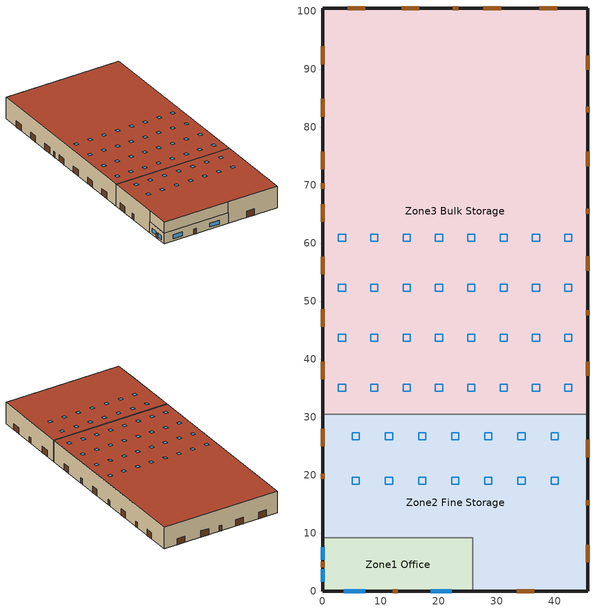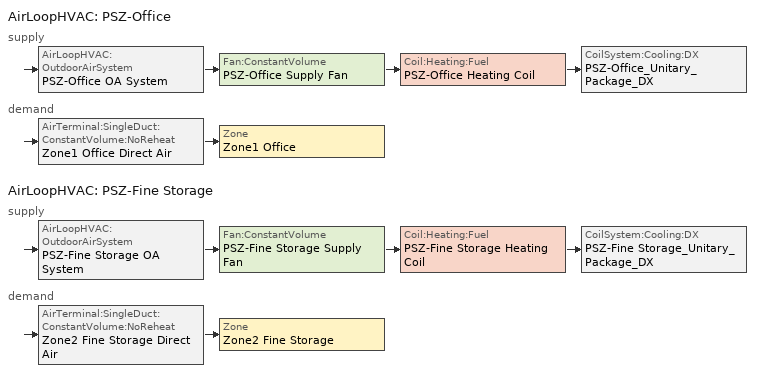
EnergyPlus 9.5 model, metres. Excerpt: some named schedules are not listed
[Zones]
Zone1 Office
 floor ground (ext_slab_6in): 25.91,9.14 25.91,0 0,0 0,9.14 z0
 wall outside (nonres_ext_wall): 0,9.14 0,0 25.91,0 z0:4.27
 wall to Zone2 Fine Storage (Interior Wall): 25.91,0 25.91,9.14 0,9.14 z0:4.27
 window (Window_U_0.45_SHGC_0.38): 3.66,0 7.31,0 / 18.59,0 22.25,0 / 0,7.52 0,5.39 / 0,3.76 0,1.62 z0.91:2.44
 door (Swinging Door_con): 12.04,0 12.95,0 / 0,5.03 0,4.11 z0:2.13
 ceiling to Zone2 Fine Storage (InsulatedCeiling): 25.91,0 25.91,9.14 0,9.14 0,0 z4.27
Zone2 Fine Storage
 floor ground (ext_slab_6in): 45.72,30.48 45.72,0 25.91,0 25.91,9.14 0,9.14 0,30.48 z0
 wall outside (nonres_ext_wall): 25.91,0 45.72,0 45.72,30.48 / 0,30.48 0,9.14 z0:8.53; 0,9.14 0,0 25.91,0 z4.27:8.53
 door (Overhead Door_con): 33.48,0 36.53,0 / 45.72,4.94 45.72,7.99 / 45.72,23.09 45.72,26.14 / 0,28.02 0,24.97 z0:2.44
 door (Swinging Door_con): 0,20.27 0,19.35 / 45.72,14.78 45.72,15.7 z0:2.13
 roof outside (nonres_roof): 45.72,0 45.72,30.48 0,30.48 0,0 z8.53
 skylight (Window_U_0.50_SHGC_0.40): 10.82,18.44 12.04,18.44 12.04,19.66 10.82,19.66 z8.53; 16.54,18.44 17.75,18.44 17.75,19.66 16.54,19.66 z8.53; 22.25,18.44 23.47,18.44 23.47,19.66 22.25,19.66 z8.53; 27.97,18.44 29.18,18.44 29.18,19.66 27.97,19.66 z8.53; 33.68,18.44 34.9,18.44 34.9,19.66 33.68,19.66 z8.53; 39.4,18.44 40.61,18.44 40.61,19.66 39.4,19.66 z8.53; 39.4,26.06 40.61,26.06 40.61,27.28 39.4,27.28 z8.53; 33.68,26.06 34.9,26.06 34.9,27.28 33.68,27.28 z8.53; 27.97,26.06 29.18,26.06 29.18,27.28 27.97,27.28 z8.53; 22.25,26.06 23.47,26.06 23.47,27.28 22.25,27.28 z8.53; 16.54,26.06 17.75,26.06 17.75,27.28 16.54,27.28 z8.53; 10.82,26.06 12.04,26.06 12.04,27.28 10.82,27.28 z8.53; 5.11,26.06 6.32,26.06 6.32,27.28 5.11,27.28 z8.53; 5.11,18.44 6.32,18.44 6.32,19.66 5.11,19.66 z8.53
Zone3 Bulk Storage
 floor ground (ext_slab_6in): 45.72,100.58 45.72,30.48 0,30.48 0,100.58 z0
 wall outside (semiheated_ext_wall): 45.72,30.48 45.72,100.58 0,100.58 0,30.48 z0:8.53
 wall to Zone2 Fine Storage (semiheated_ext_wall): 45.72,30.48 0,30.48 z0:8.53
 door (Overhead Door_semi): 0,93.95 0,90.9 / 0,84.88 0,81.83 / 0,75.82 0,72.77 / 0,66.75 0,63.7 / 0,57.68 0,54.63 / 0,48.61 0,45.57 / 0,39.55 0,36.5 / 45.72,37.09 45.72,39.53 / 45.72,55.27 45.72,57.71 / 45.72,73.32 45.72,75.75 / 45.72,89.89 45.72,92.33 / 40.44,100.58 37.39,100.58 / 30.77,100.58 27.72,100.58 / 16.69,100.58 13.64,100.58 / 7.32,100.58 4.27,100.58 z0:2.44
 door (Swinging Door_semi): 45.72,47.55 45.72,48.46 / 45.72,65.07 45.72,65.99 / 45.72,82.6 45.72,83.51 / 23.35,100.58 22.44,100.58 / 0,70.35 0,69.43 z0:2.13
 roof outside (semiheated_roof): 0,100.58 0,30.48 45.72,30.48 45.72,100.58 z8.53
 skylight (Window_U_0.98_SHGC_0.68): 2.71,34.44 3.93,34.44 3.93,35.66 2.71,35.66 z8.53; 2.71,43.08 3.93,43.08 3.93,44.3 2.71,44.3 z8.53; 2.71,60.35 3.93,60.35 3.93,61.57 2.71,61.57 z8.53; 41.76,43.08 42.97,43.08 42.97,44.3 41.76,44.3 z8.53; 41.76,34.44 42.97,34.44 42.97,35.66 41.76,35.66 z8.53; 41.76,60.35 42.97,60.35 42.97,61.57 41.76,61.57 z8.53; 41.76,51.71 42.97,51.71 42.97,52.93 41.76,52.93 z8.53; 36.18,34.44 37.4,34.44 37.4,35.66 36.18,35.66 z8.53; 36.18,43.08 37.4,43.08 37.4,44.3 36.18,44.3 z8.53; 36.18,51.71 37.4,51.71 37.4,52.93 36.18,52.93 z8.53; 36.18,60.35 37.4,60.35 37.4,61.57 36.18,61.57 z8.53; 30.6,51.71 31.82,51.71 31.82,52.93 30.6,52.93 z8.53; 30.6,43.08 31.82,43.08 31.82,44.3 30.6,44.3 z8.53; 30.6,60.35 31.82,60.35 31.82,61.57 30.6,61.57 z8.53; 30.6,34.44 31.82,34.44 31.82,35.66 30.6,35.66 z8.53; 25.02,60.35 26.24,60.35 26.24,61.57 25.02,61.57 z8.53; 25.02,51.71 26.24,51.71 26.24,52.93 25.02,52.93 z8.53; 25.02,43.08 26.24,43.08 26.24,44.3 25.02,44.3 z8.53; 25.02,34.44 26.24,34.44 26.24,35.66 25.02,35.66 z8.53; 19.44,60.35 20.66,60.35 20.66,61.57 19.44,61.57 z8.53; 19.44,34.44 20.66,34.44 20.66,35.66 19.44,35.66 z8.53; 19.44,51.71 20.66,51.71 20.66,52.93 19.44,52.93 z8.53; 19.44,43.08 20.66,43.08 20.66,44.3 19.44,44.3 z8.53; 13.87,34.44 15.09,34.44 15.09,35.66 13.87,35.66 z8.53; 13.87,43.08 15.09,43.08 15.09,44.3 13.87,44.3 z8.53; 2.71,51.71 3.93,51.71 3.93,52.93 2.71,52.93 z8.53; 13.87,60.35 15.09,60.35 15.09,61.57 13.87,61.57 z8.53; 8.29,34.44 9.51,34.44 9.51,35.66 8.29,35.66 z8.53; 8.29,43.08 9.51,43.08 9.51,44.3 8.29,44.3 z8.53; 8.29,60.35 9.51,60.35 9.51,61.57 8.29,61.57 z8.53; 13.87,51.71 15.09,51.71 15.09,52.93 13.87,52.93 z8.53; 8.29,51.71 9.51,51.71 9.51,52.93 8.29,52.93 z8.53
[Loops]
AirLoopHVAC 'PSZ-Office'
 supply: AirLoopHVAC:OutdoorAirSystem 'PSZ-Office OA System' > Fan:ConstantVolume 'PSZ-Office Supply Fan' > Coil:Heating:Fuel 'PSZ-Office Heating Coil' > CoilSystem:Cooling:DX 'PSZ-Office_Unitary_Package_DX'
 demand: AirTerminal:SingleDuct:ConstantVolume:NoReheat 'Zone1 Office Direct Air' > Zone 'Zone1 Office'
AirLoopHVAC 'PSZ-Fine Storage'
 supply: AirLoopHVAC:OutdoorAirSystem 'PSZ-Fine Storage OA System' > Fan:ConstantVolume 'PSZ-Fine Storage Supply Fan' > Coil:Heating:Fuel 'PSZ-Fine Storage Heating Coil' > CoilSystem:Cooling:DX 'PSZ-Fine Storage_Unitary_Package_DX'
 demand: AirTerminal:SingleDuct:ConstantVolume:NoReheat 'Zone2 Fine Storage Direct Air' > Zone 'Zone2 Fine Storage'
[Building]
Warehouse: North Axis {deg}=90; Terrain=Urban; Loads Convergence Tolerance Value {W}=0.04; Temperature Convergence Tolerance Value {deltaC}=0.4; Solar Distribution=FullExterior; Maximum Number of Warmup Days=25; Minimum Number of Warmup Days=6
[Site:Location]
Denver-Aurora-Buckley.AFB_CO_USA WMO=724695: Latitude {deg}=39.72; Longitude {deg}=-104.75; Time Zone {hr}=-7; Elevation {m}=1726
[SizingPeriod:DesignDay] Day of Month=21; Dry-Bulb Temperature Range Modifier Type=DefaultMultipliers; Humidity Condition Type=Wetbulb; Barometric Pressure {Pa}=82237; Rain Indicator=No; Snow Indicator=No; Daylight Saving Time Indicator=No
Name | Month | Day Type | Maximum Dry-Bulb Temperature {C} | Daily Dry-Bulb Temperature Range {deltaC} | Wetbulb or DewPoint at Maximum Dry-Bulb {C} | Wind Speed {m/s} | Wind Direction {deg} | Solar Model Indicator | Sky Clearness | ASHRAE Clear Sky Optical Depth for Beam Irradiance (taub) | ASHRAE Clear Sky Optical Depth for Diffuse Irradiance (taud)
Denver-Aurora-Buckley.AFB_CO_USA Ann Htg 99.6% Condns DB | 12 | WinterDesignDay | -17.9 | 0 | -17.9 | 2.5 | 180 | ASHRAEClearSky | 0
Denver-Aurora-Buckley.AFB_CO_USA Ann Clg .4% Condns DB=>MWB | 7 | SummerDesignDay | 33.9 | 14.8 | 15 | 3.6 | 30 | ASHRAETau |  | 0.423 | 2.02
[Site:GroundTemperature:BuildingSurface]
12.68, 12.62, 12.65, 12.65, 13.46, 20.37, 21.76, 21.22, 18.64, 13.56, 12.94, 12.75
[Site:WaterMainsTemperature]
Calculation Method=Correlation; Annual Average Outdoor Air Temperature {C}=9.95; Maximum Difference In Monthly Average Outdoor Air Temperatures {deltaC}=23.7
[Material]
Name | Roughness | Thickness {m} | Conductivity {W/m-K} | Density {kg/m3} | Specific Heat {J/kg-K} | Thermal Absorptance | Solar Absorptance | Visible Absorptance
Bulk Storage Products Material | Rough | 2.4384 | 1.442 | 200.231 | 836.8 | 0.9 | 0.7 | 0.7
Steel Frame/Cavity | MediumRough | 0.0889002 | 0.0841162 | 641.379 | 502.08 | 0.9 | 0.7 | 0.7
Interior Wall Addi Insul | MediumRough | 2.54001e-08 | 0.04326 | 22.4258 | 836.8 | 0.9 | 0.7 | 0.7
F07 25mm stucco | Smooth | 0.0254 | 0.72 | 1856 | 840 | 0.9 | 0.7 | 0.7
F08 Metal surface | Smooth | 0.0008 | 45.28 | 7824 | 500
F08 Metal roof surface | Smooth | 0.0008 | 45.28 | 7824 | 500 | 0.9 | 0.77
G01 16mm gypsum board | MediumSmooth | 0.0159 | 0.16 | 800 | 1090
150mm Normalweight concrete floor | MediumRough | 0.1524 | 2.31 | 2322 | 832
[Material:NoMass] Thermal Absorptance=0.9; Solar Absorptance=0.7; Visible Absorptance=0.7
Name | Roughness | Thermal Resistance {m2-K/W}
Opaque Door panel_con; Opaque Door panel_semi | MediumRough | 0.475676
Overhead Door_semi Panel | MediumRough | 0.488889
Overhead Door_con Panel | MediumRough | 0.567742
Nonres_Roof_Insulation | MediumSmooth | 4.62235
Semiheated_Roof_Insulation | MediumSmooth | 1.98443
Nonres_Exterior_Wall_Insulation | MediumSmooth | 3.29314
Semiheated_Exterior_Wall_Insulation | MediumSmooth | 1.32943
[Construction]
ext_slab_6in: 150mm Normalweight concrete floor
nonres_roof: F08 Metal roof surface, Nonres_Roof_Insulation
semiheated_roof: F08 Metal roof surface, Semiheated_Roof_Insulation
nonres_ext_wall: F08 Metal surface, Nonres_Exterior_Wall_Insulation, G01 16mm gypsum board
semiheated_ext_wall: F08 Metal surface, Semiheated_Exterior_Wall_Insulation, G01 16mm gypsum board
Window_U_0.98_SHGC_0.68: REF B CLEAR HI 6MM
Window_U_0.50_SHGC_0.40: Glass_2052_LayerAvg, Gap_1_W_0_0038, Glass_2027F_LayerAvg
Swinging Door_con: Opaque Door panel_con
Swinging Door_semi: Opaque Door panel_semi
Overhead Door_semi: Overhead Door_semi Panel
Overhead Door_con: Overhead Door_con Panel
Bulk Storage Products: Bulk Storage Products Material
Interior Wall: F07 25mm stucco, G01 16mm gypsum board, Interior Wall Addi Insul, Steel Frame/Cavity, G01 16mm gypsum board
InsulatedCeiling: Interior Wall Addi Insul, G01 16mm gypsum board
[CONSTRUCTION]
Window_U_0.45_SHGC_0.38: Glass_2532_LayerAvg, Gap_1_W_0_0127, Glass_102_LayerAvg
[WindowMaterial:Glazing] Optical Data Type=SpectralAverage; Infrared Transmittance at Normal Incidence=0
Name | Thickness {m} | Solar Transmittance at Normal Incidence | Front Side Solar Reflectance at Normal Incidence | Back Side Solar Reflectance at Normal Incidence | Visible Transmittance at Normal Incidence | Front Side Visible Reflectance at Normal Incidence | Back Side Visible Reflectance at Normal Incidence | Front Side Infrared Hemispherical Emissivity | Back Side Infrared Hemispherical Emissivity | Conductivity {W/m-K}
REF B CLEAR HI 6MM | 0.006 | 0.24 | 0.16 | 0.32 | 0.3 | 0.16 | 0.29 | 0.84 | 0.6 | 0.9
Glass_102_LayerAvg | 0.003048 | 0.833848 | 0.0747638 | 0.0748545 | 0.89926 | 0.082563 | 0.082564 | 0.84 | 0.84 | 1
Glass_2052_LayerAvg | 0.00837 | 0.507767 | 0.054228 | 0.0544931 | 0.586833 | 0.05805 | 0.058397 | 0.84 | 0.84 | 1
Glass_2027F_LayerAvg | 0.004 | 0.369744 | 0.470069 | 0.340935 | 0.765222 | 0.0546 | 0.073741 | 0.03675 | 0.84 | 1
Glass_2532_LayerAvg | 0.00306 | 0.340824 | 0.226828 | 0.273232 | 0.543814 | 0.0766 | 0.079448 | 0.84 | 0.676 | 0.933
[WindowMaterial:Gas] Gas Type=Air
Name | Thickness {m}
Gap_1_W_0_0038 | 0.0038
Gap_1_W_0_0127 | 0.0127
[Zone] Type=1; Multiplier=1; Ceiling Height {m}=autocalculate; Volume {m3}=autocalculate; Floor Area {m2}=autocalculate; Part of Total Floor Area=Yes
Zone1 Office; Zone2 Fine Storage; Zone3 Bulk Storage
[Daylighting:Controls] Daylighting Method=SplitFlux; Lighting Control Type=Stepped; Minimum Input Power Fraction for Continuous or ContinuousOff Dimming Control=0.3; Minimum Light Output Fraction for Continuous or ContinuousOff Dimming Control=0.2; Number of Stepped Control Steps=3; Probability Lighting will be Reset When Needed in Manual Stepped Control=1; Maximum Allowable Discomfort Glare Index=22
Name | Zone | Glare Calculation Daylighting Reference Point | Glare Calculation Azimuth Angle of View Direction Clockwise from Zone y-Axis {deg} | Daylighting Reference Point 1 | Fraction of Zone Controlled by Reference Point 1 | Illuminance Setpoint at Reference Point 1 {lux} | Daylighting Reference Point 2 | Fraction of Zone Controlled by Reference Point 2 | Illuminance Setpoint at Reference Point 2 {lux}
Zone2 Fine Storage_DaylCtrl | Zone2 Fine Storage | Zone2 Fine Storage_DaylRefPt1 | 0 | Zone2 Fine Storage_DaylRefPt1 | 0.25 | 300 | Zone2 Fine Storage_DaylRefPt2 | 0.25 | 300
Zone3 Bulk Storage_DaylCtrl | Zone3 Bulk Storage | Zone3 Bulk Storage_DaylRefPt1 | 0 | Zone3 Bulk Storage_DaylRefPt1 | 0.25 | 200 | Zone3 Bulk Storage_DaylRefPt2 | 0.25 | 200
Zone1 Office_DaylCtrl | Zone1 Office | Zone1 Office_DaylRefPt1 | 180 | Zone1 Office_DaylRefPt1 | 0.29 | 375 | Zone1 Office_DaylRefPt2 | 0.1 | 375
[InternalMass]
Bulk Storage Products Surface: Construction=Bulk Storage Products; Zone or ZoneList=Zone3 Bulk Storage; Surface Area {m2}=6028.45
[People]
Office People: Zone or ZoneList=Zone1 Office; Number of People Schedule=BLDG_OCC_SCH; Number of People Calculation Method=People; Number of People=5; Fraction Radiant=0.3; Sensible Heat Fraction=autocalculate; Activity Level Schedule=Office Activity Schedule; Mean Radiant Temperature Calculation Type=ZoneAveraged
[Lights] Design Level Calculation Method=Watts/Area; Return Air Fraction=0; Fraction Visible=0.18; Fraction Replaceable=1; Return Air Fraction Calculated from Plenum Temperature=No
Name | Zone or ZoneList | Schedule | Watts per Zone Floor Area {W/m2} | Fraction Radiant
Office Lights | Zone1 Office | BLDG_LIGHT_OFFICE_SCH | 8.50349 | 0.37
Fine Storage Area Lights | Zone2 Fine Storage | BLDG_LIGHT_STORAGE_SCH | 7.4271 | 0.42
Bulk Storage Area Lights | Zone3 Bulk Storage | BLDG_LIGHT_STORAGE_SCH | 3.76737 | 0.42
[ElectricEquipment] Design Level Calculation Method=EquipmentLevel
Name | Zone or ZoneList | Schedule | Design Level {W}
Office Plug Load | Zone1 Office | Office_Plug_SCH | 1912.5
Bulk Storage  Plug Load | Zone3 Bulk Storage | Bulk Storage Plug Schedule | 8200.12
[Exterior:Lights] Control Option=AstronomicalClock
Name | Schedule | Design Level {W}
Exterior_Lights_a | Exterior_lighting_schedule_a | 113.8
Exterior_Lights_b | Exterior_lighting_schedule_b_2016 | 3955
Exterior_Lights_c | Exterior_lighting_schedule_c_2016 | 1004.9
[ZoneInfiltration:DesignFlowRate] Temperature Term Coefficient=0; Velocity Squared Term Coefficient=0
Name | Zone or ZoneList | Schedule | Design Flow Rate Calculation Method | Flow per Exterior Surface Area {m3/s-m2} | Constant Term Coefficient | Velocity Term Coefficient | Design Flow Rate {m3/s}
Office Infiltration | Zone1 Office | Office Infil Schedule | Flow/ExteriorArea | 0.000220198 | 0 | 0.224
Office Door Infiltration | Zone1 Office | INFIL_Door_Opening_SCH | Flow/Zone |  | 1 | 0 | 0.176508
Fine Storage Infiltration | Zone2 Fine Storage | Fine Sorage Infil Schedule | Flow/ExteriorArea | 0.000225765 | 0 | 0.224
Bulk Storage Infiltration | Zone3 Bulk Storage | Bulk Storage Infil_Base Schedule | Flow/Zone |  | 0 | 0.224 | 2.33023
[ZoneVentilation:DesignFlowRate] Zone or ZoneList=Zone3 Bulk Storage; Schedule=Always On Schedule; Design Flow Rate Calculation Method=Flow/Zone; Temperature Term Coefficient=0; Velocity Squared Term Coefficient=0; Delta Temperature {deltaC}=-100; Minimum Outdoor Temperature {C}=-100; Maximum Outdoor Temperature {C}=100; Maximum Wind Speed {m/s}=40
Name | Design Flow Rate {m3/s} | Ventilation Type | Fan Pressure Rise {Pa} | Fan Total Efficiency | Constant Term Coefficient | Velocity Term Coefficient | Minimum Indoor Temperature {C} | Maximum Indoor Temperature {C}
Bulk Storage Ventilation-1 | 37.76 | Exhaust | 31.1361 | 0.51 | 1 | 0 | 29.4444 | 100
Bulk Storage Ventilation-2 | 0.943841 | Natural |  | 1 | 0 | 0.224 | -73.3333 | 29.4444
[Sizing:Zone] Zone Cooling Design Supply Air Temperature Input Method=SupplyAirTemperature; Zone Heating Design Supply Air Temperature Input Method=SupplyAirTemperature; Cooling Design Air Flow Method=DesignDay; Heating Design Air Flow Method=DesignDay; Account for Dedicated Outdoor Air System=No; Dedicated Outdoor Air System Control Strategy=NeutralSupplyAir; Dedicated Outdoor Air Low Setpoint Temperature for Design {C}=autosize; Dedicated Outdoor Air High Setpoint Temperature for Design {C}=autosize
Name | Zone Cooling Design Supply Air Temperature {C} | Zone Heating Design Supply Air Temperature {C} | Zone Cooling Design Supply Air Humidity Ratio {kgWater/kgDryAir} | Zone Heating Design Supply Air Humidity Ratio {kgWater/kgDryAir} | Design Specification Outdoor Air Object | Zone Heating Sizing Factor | Zone Cooling Sizing Factor | Cooling Design Air Flow Rate {m3/s} | Cooling Minimum Air Flow Fraction | Heating Design Air Flow Rate {m3/s} | Heating Maximum Air Flow Fraction | Cooling Minimum Air Flow per Zone Floor Area {m3/s-m2} | Heating Maximum Air Flow per Zone Floor Area {m3/s-m2} | Heating Maximum Air Flow {m3/s}
Zone1 Office | 14 | 50 | 0.008 | 0.008 | SZ DSOA Zone1 Office | 0 | 0 | 0 | 0 | 0 | 0
Zone2 Fine Storage | 14 | 50 | 0.008 | 0.008 | SZ DSOA Zone2 Fine Storage | 0 | 0 | 0 | 0 | 0 | 0
Zone3 Bulk Storage | 12.78 | 43.3333 | 0.009 | 0.016 | SZ DSOA Zone3 Bulk Storage |  |  |  |  |  |  | 0 | 0 | 0
[DesignSpecification:OutdoorAir] Outdoor Air Method=Flow/Area; Outdoor Air Flow per Person {m3/s-person}=0; Outdoor Air Flow per Zone {m3/s}=0
Name | Outdoor Air Flow per Zone Floor Area {m3/s-m2}
SZ DSOA Zone1 Office | 0.000431801
SZ DSOA Zone2 Fine Storage; SZ DSOA Zone3 Bulk Storage | 0.000304801
[Sizing:System] Type of Load to Size On=Sensible; Design Outdoor Air Flow Rate {m3/s}=autosize; Central Heating Maximum System Air Flow Ratio=1; Preheat Design Temperature {C}=7; Preheat Design Humidity Ratio {kgWater/kgDryAir}=0.008; Precool Design Temperature {C}=11; Precool Design Humidity Ratio {kgWater/kgDryAir}=0.008; Central Cooling Design Supply Air Temperature {C}=12; Central Heating Design Supply Air Temperature {C}=50; Type of Zone Sum to Use=NonCoincident; 100% Outdoor Air in Cooling=No; 100% Outdoor Air in Heating=No; Central Cooling Design Supply Air Humidity Ratio {kgWater/kgDryAir}=0.008; Central Heating Design Supply Air Humidity Ratio {kgWater/kgDryAir}=0.008; Cooling Supply Air Flow Rate Method=DesignDay; Cooling Supply Air Flow Rate {m3/s}=0; Heating Supply Air Flow Rate Method=DesignDay; Heating Supply Air Flow Rate {m3/s}=0; System Outdoor Air Method=ZoneSum; Zone Maximum Outdoor Air Fraction=1; Cooling Design Capacity Method=CoolingDesignCapacity; Cooling Design Capacity {W}=autosize; Heating Design Capacity Method=HeatingDesignCapacity; Heating Design Capacity {W}=autosize; Central Cooling Capacity Control Method=OnOff
PSZ-Office; PSZ-Fine Storage
[AirLoopHVAC] Design Supply Air Flow Rate {m3/s}=autosize
PSZ-Office; PSZ-Fine Storage
[AvailabilityManager:NightCycle] Applicability Schedule=COMPACT HVAC-ALWAYS 1; Fan Schedule=FanSched; Control Type=CycleOnAny; Thermostat Tolerance {deltaC}=1; Cycling Run Time Control Type=FixedRunTime; Cycling Run Time {s}=1800
PSZ-Office Availability; PSZ-Fine Storage Availability
[SetpointManager:SingleZone:Reheat] Control Variable=Temperature; Minimum Supply Air Temperature {C}=12.7778; Maximum Supply Air Temperature {C}=43.3333
Name | Control Zone | Setpoint Node or NodeList
PSZ-Office Supply Air Temp Manager | Zone1 Office | PSZ-Office Air Loop Outlet
PSZ-Fine Storage Supply Air Temp Manager | Zone2 Fine Storage | PSZ-Fine Storage Air Loop Outlet
[SetpointManager:MixedAir] Control Variable=Temperature
Name | Setpoint Node or NodeList
PSZ-Office OAMixed Air Temp Manager | PSZ-Office Mixed Air Outlet
PSZ-Office HeatC Temp Manager | PSZ-Office Heating Coil Outlet
PSZ-Fine Storage OAMixed Air Temp Manager | PSZ-Fine Storage Mixed Air Outlet
PSZ-Fine Storage HeatC Temp Manager | PSZ-Fine Storage Heating Coil Outlet
[Controller:OutdoorAir] Minimum Outdoor Air Flow Rate {m3/s}=autosize; Maximum Outdoor Air Flow Rate {m3/s}=autosize; Economizer Control Action Type=ModulateFlow; Lockout Type=NoLockout; Minimum Limit Type=FixedMinimum; Minimum Outdoor Air Schedule=MinOA_MotorizedDamper_Sched
Name | Economizer Control Type | Maximum Fraction of Outdoor Air Schedule
PSZ-Office OA Controller | NoEconomizer | PSZ_Office_Timestep_Econ_Eff_SCH
PSZ-Fine Storage OA Controller | DifferentialDryBulb | PSZ_Fine_Timestep_Econ_Eff_SCH
[Zone equipment]
Zone1 Office: Zone1 Office Direct Air
Zone2 Fine Storage: Zone2 Fine Storage Direct Air
Zone3 Bulk Storage: Zone3UnitHeater, Zone3HiRadiant
[ZoneHVAC:UnitHeater]
Zone3UnitHeater: Availability Schedule=UnitHeaterAvailability; Supply Air Fan=Zone3UnitHeaterFan; Maximum Supply Air Flow Rate {m3/s}=autosize; Heating Coil=Zone3UnitHeaterHeatingCoil; Supply Air Fan Operation During No Heating=No; Heating Convergence Tolerance=0.001
[CoilSystem:Cooling:DX] Availability Schedule=COMPACT HVAC-ALWAYS 1
Name | Cooling Coil
PSZ-Office_Unitary_Package_DX | PSZ-Office Cooling Coil
PSZ-Fine Storage_Unitary_Package_DX | PSZ-Fine Storage Cooling Coil
[AirTerminal:SingleDuct:ConstantVolume:NoReheat] Availability Schedule=COMPACT HVAC-ALWAYS 1; Maximum Air Flow Rate {m3/s}=autosize
Zone1 Office Direct Air; Zone2 Fine Storage Direct Air
[ZoneHVAC:HighTemperatureRadiant]
Zone3HiRadiant: Availability Schedule=Always Off Schedule; Zone=Zone3 Bulk Storage; Heating Design Capacity Method=HeatingDesignCapacity; Heating Design Capacity {W}=autosize; Fuel Type=NaturalGas; Combustion Efficiency=0.7925; Fraction of Input Converted to Radiant Energy=0.8; Fraction of Input Converted to Latent Energy=0; Fraction of Input that Is Lost=0; Temperature Control Type=OperativeTemperature; Heating Throttling Range {deltaC}=2; Heating Setpoint Temperature Schedule=Bulk Storage Heating Setpoint Schedule; Fraction of Radiant Energy Incident on People=0.05; Surface 1=Bulk Storage Right Wall; Fraction of Radiant Energy to Surface 1=0.05; Surface 2=Bulk Storage Rear Wall; Fraction of Radiant Energy to Surface 2=0.05; Surface 3=Bulk Storage Left Wall; Fraction of Radiant Energy to Surface 3=0.05; Surface 4=Bulk Storage Floor; Fraction of Radiant Energy to Surface 4=0.8
[ZoneControl:Thermostat]
Name | Zone or ZoneList | Control Type Schedule | Control 1
Zone1 Office Thermostat | Zone1 Office | COMPACT HVAC-ALWAYS 4 | Office Thermostat Dual SP Control
Zone2 Fine Storage Thermostat | Zone2 Fine Storage | COMPACT HVAC-ALWAYS 4 | Fine Storage Thermostat Dual SP Control
Zone 3 Thermostat | Zone3 Bulk Storage | ZoneControlSchedule | Heating Setpoint with SB
[ThermostatSetpoint:SingleHeating]
Heating Setpoint with SB: Setpoint Temperature Schedule=Bulk Storage Heating Setpoint Schedule
[ThermostatSetpoint:DualSetpoint]
Name | Heating Setpoint Temperature Schedule | Cooling Setpoint Temperature Schedule
Office Thermostat Dual SP Control | Office Heating Schedule | Office Cooling Schedule
Fine Storage Thermostat Dual SP Control | Fine Storage Heating Setpoint Schedule | Fine Storage Cooling Setpoint Schedule
[WaterHeater:Mixed]
Electric Tank: Tank Volume {m3}=0.0757083; Setpoint Temperature Schedule=Hot Water Setpoint Temp Schedule; Deadband Temperature Difference {deltaC}=2; Maximum Temperature Limit {C}=82.2222; Heater Control Type=Cycle; Heater Maximum Capacity {W}=6154.75; Heater Minimum Capacity {W}=0; Heater Fuel Type=Electricity; Heater Thermal Efficiency=1; Off Cycle Parasitic Fuel Consumption Rate {W}=481; Off Cycle Parasitic Fuel Type=Electricity; Off Cycle Parasitic Heat Fraction to Tank=0; On Cycle Parasitic Fuel Consumption Rate {W}=481; Ambient Temperature Indicator=Zone; Ambient Temperature Zone=Zone1 Office; Off Cycle Loss Coefficient to Ambient Temperature {W/K}=0.798543; On Cycle Loss Coefficient to Ambient Temperature {W/K}=0.798543; Peak Use Flow Rate {m3/s}=8.07469e-06; Use Flow Rate Fraction Schedule=Office DHW Schedule
[Coil:Heating:Fuel] Fuel Type=NaturalGas; Burner Efficiency=0.8; Nominal Capacity {W}=autosize; Parasitic Electric Load {W}=0; Parasitic Fuel Load {W}=0
Name | Availability Schedule | Part Load Fraction Correlation Curve
PSZ-Office Heating Coil | COMPACT HVAC-ALWAYS 1 | PSZ-Office Heating Coil PLF-FPLR
PSZ-Fine Storage Heating Coil | COMPACT HVAC-ALWAYS 1 | PSZ-Fine Storage Heating Coil PLF-FPLR
Zone3UnitHeaterHeatingCoil | Zone3HeatingCoilAvailability
[Coil:Cooling:DX:TwoSpeed] Availability Schedule=COMPACT HVAC-ALWAYS 1; High Speed Gross Rated Cooling COP {W/W}=4.11713; Low Speed Gross Rated Cooling COP {W/W}=4.11713
Name | High Speed Gross Rated Total Cooling Capacity {W} | High Speed Rated Sensible Heat Ratio | High Speed Rated Air Flow Rate {m3/s} | Total Cooling Capacity Function of Temperature Curve | Total Cooling Capacity Function of Flow Fraction Curve | Energy Input Ratio Function of Temperature Curve | Energy Input Ratio Function of Flow Fraction Curve | Part Load Fraction Correlation Curve | Low Speed Gross Rated Total Cooling Capacity {W} | Low Speed Gross Rated Sensible Heat Ratio | Low Speed Rated Air Flow Rate {m3/s} | Low Speed Total Cooling Capacity Function of Temperature Curve | Low Speed Energy Input Ratio Function of Temperature Curve
PSZ-Office Cooling Coil | 9041.45 | 0.79866 | 0.54619 | PSZ-Office DX Coil Cap-FT | PSZ-Office DX Coil Cap-FF | PSZ-Office DX Coil EIR-FT | PSZ-Office DX Coil EIR-FF | PSZ-Office DX Coil PLF | 4520.725 | 0.79866 | 0.364127 | PSZ-Office DX Coil Cap-FT | PSZ-Office DX Coil EIR-FT
PSZ-Fine Storage Cooling Coil | 17790.44 | 0.79301 | 1.05822 | PSZ-Fine Storage DX Coil Cap-FT | PSZ-Fine Storage DX Coil Cap-FF | PSZ-Fine Storage DX Coil EIR-FT | PSZ-Fine Storage DX Coil EIR-FF | PSZ-Fine Storage DX Coil PLF | 8895.22 | 0.79301 | 0.70548 | PSZ-Fine Storage DX Coil Cap-FT | PSZ-Fine Storage DX Coil EIR-FT
[Fan:ConstantVolume] Maximum Flow Rate {m3/s}=autosize; Motor In Airstream Fraction=1
Name | Availability Schedule | Fan Total Efficiency | Pressure Rise {Pa} | Motor Efficiency
PSZ-Office Supply Fan | FanSched | 0.55575 | 622.5 | 0.855
PSZ-Fine Storage Supply Fan | FanSched | 0.56225 | 622.5 | 0.865
Zone3UnitHeaterFan | COMPACT HVAC-ALWAYS 1 | 0.536 | 49.8 | 0.825
[EnergyManagementSystem:Sensor]
Name | Output:Variable or Output:Meter | Output:Variable or Output:Meter Index Key
OAT_F | Site Outdoor Air Drybulb Temperature
OAwb_F | Site Outdoor Air Wetbulb Temperature | *
PSZ_Office_OASch; PSZ_Fine_OASch | Schedule Value | MinOA_MotorizedDamper_Sched
ZONE1_OFFICE_Temp | System Node Temperature | Zone1 Office Zone Air Node
PSZ_Office_OAFlowMass | System Node Mass Flow Rate | PSZ-Office Outside Air Inlet
PSZ_Office_HeatingRTF | Heating Coil Runtime Fraction | PSZ-Office Heating Coil
PSZ_Office_RTF | Cooling Coil Runtime Fraction | PSZ-Office Cooling Coil
PSZ_Office_SpeedRatio | Coil System Compressor Speed Ratio | PSZ-Office_Unitary_Package_DX
PSZ_Office_DAT_Rqd | System Node Setpoint Temperature | PSZ-Office Air Loop Outlet
PSZ_Office_Econo_Status | Air System Outdoor Air Economizer Status | PSZ-Office
ZONE2_FINE_STORAGE_Temp | System Node Temperature | ZONE2 FINE STORAGE Zone Air Node
PSZ_Fine_OAFlowMass | System Node Mass Flow Rate | PSZ-Fine Storage Outside Air Inlet
PSZ_Fine_HeatingRTF | Heating Coil Runtime Fraction | PSZ-Fine Storage Heating Coil
PSZ_Fine_RTF | Cooling Coil Runtime Fraction | PSZ-Fine Storage Cooling Coil
PSZ_Fine_SpeedRatio | Coil System Compressor Speed Ratio | PSZ-Fine Storage_Unitary_Package_DX
PSZ_Fine_DAT_Rqd | System Node Setpoint Temperature | PSZ-Fine Storage Air Loop Outlet
PSZ_Fine_Econo_Status | Air System Outdoor Air Economizer Status | PSZ-Fine Storage
Zone1_Office_LSr | Zone Lights Electricity Rate | Zone1 Office
Zone1_Office_Occ_Sensor | People Occupant Count | Office People
Zone2_Fine_Storage_LSr | Zone Lights Electricity Rate | Zone2 Fine Storage
Zone3_Bulk_Storage_LSr | Zone Lights Electricity Rate | Zone3 Bulk Storage
[EnergyManagementSystem:InternalVariable]
Name | Internal Data Index Key | Internal Data Type
PSZ_Office_Fan_DesignPressure | PSZ-Office Supply Fan | Fan Nominal Pressure Rise
PSZ_Office_DesignFlowMass | PSZ-Office OA Controller | Outdoor Air Controller Maximum Mass Flow Rate
PSZ_Office_OADesignMass | PSZ-Office OA Controller | Outdoor Air Controller Minimum Mass Flow Rate
PSZ_Fine_Fan_DesignPressure | PSZ-Fine Storage Supply Fan | Fan Nominal Pressure Rise
PSZ_Fine_DesignFlowMass | PSZ-Fine Storage OA Controller | Outdoor Air Controller Maximum Mass Flow Rate
PSZ_Fine_OADesignMass | PSZ-Fine Storage OA Controller | Outdoor Air Controller Minimum Mass Flow Rate
Zone1_Office_Area | Zone1 Office | Zone Floor Area
Zone2_Fine_Storage_Area | Zone2 Fine Storage | Zone Floor Area
Zone3_Bulk_Storage_Area | Zone3 Bulk Storage | Zone Floor Area
[EnergyManagementSystem:Actuator]
Name | Actuated Component Unique | Actuated Component Type | Actuated Component Control Type
PSZ_Office_Fan_Pressure | PSZ-Office Supply Fan | Fan | Fan Pressure Rise
PSZ_Office_Timestep_Econ_Eff | PSZ_Office_Timestep_Econ_Eff_SCH | Schedule:Constant | Schedule Value
PSZ_Fine_Fan_Pressure | PSZ-Fine Storage Supply Fan | Fan | Fan Pressure Rise
PSZ_Fine_Timestep_Econ_Eff | PSZ_Fine_Timestep_Econ_Eff_SCH | Schedule:Constant | Schedule Value
Zone1_Office_Light_Actuator | Office Lights | Lights | Electricity Rate
Zone2_Fine_Storage_Light_Actuator | Fine Storage Area Lights | Lights | Electricity Rate
Zone3_Bulk_Storage_Light_Actuator | Bulk Storage Area Lights | Lights | Electricity Rate
[EnergyManagementSystem:GlobalVariable]
PSZ_Office_FanPwrExponent; PSZ_Office_Stage1Speed; PSZ_Office_Stage2Speed; PSZ_Office_HeatSpeed; PSZ_Office_VenSpeed; PSZ_Office_Number_of_Stages
PSZ_Fine_FanPwrExponent; PSZ_Fine_Stage1Speed; PSZ_Fine_Stage2Speed; PSZ_Fine_HeatSpeed; PSZ_Fine_VenSpeed; PSZ_Fine_Number_of_Stages
[EnergyManagementSystem:Program]
PSZ_Office_Economizer_CTRL_Prog: SET PSZ_Office_Timestep_Econ_Eff = 0.7; SET PSZ_Office_MaxE = 0.7; SET PSZ_Office_DAT_Rqd = (PSZ_Office_DAT_Rqd*1.8) +32; SET OAT_F = (OAT_F*1.8) +32; SET OAwb_F = (OAwb_F*1.8) +32; IF PSZ_Office_OAFlowMass > (PSZ_Office_OADesignMass * PSZ_Office_OASch); SET PSZ_Office_Econo_Active = 1; ELSE; SET PSZ_Office_Econo_Active = 0; ENDIF; SET PSZ_Office_dT_Needed = 75 - PSZ_Office_DAT_Rqd; SET PSZ_Office_Cool_Des_dT = ((98*0.15) + (75*(1-0.15))) - 55; SET PSZ_Office_Cool_Load = PSZ_Office_dT_Needed/ PSZ_Office_Cool_Des_dT; IF PSZ_Office_Cool_Load > 1; SET PSZ_Office_Cool_Load = 1; ELSEIF PSZ_Office_Cool_Load < 0; SET PSZ_Office_Cool_Load = 0; ENDIF; IF PSZ_Office_Econo_Active == 1; SET PSZ_Office_Stage = PSZ_Office_Number_of_Stages; IF PSZ_Office_Stage == 2; IF PSZ_Office_Cool_Load < 0.6; SET PSZ_Office_Timestep_Econ_Eff = PSZ_Office_MaxE; ELSE; SET PSZ_Office_ECO_Eff = 0-2.18919863612305; SET PSZ_Office_ECO_Eff = PSZ_Office_ECO_Eff + (0-0.674461284910428 * PSZ_Office_Cool_Load); SET PSZ_Office_ECO_Eff = PSZ_Office_ECO_Eff + (0.000459106275872404 * (OAT_F^2)); SET PSZ_Office_ECO_Eff = PSZ_Office_ECO_Eff + (0-0.00000484778537945252 * (OAT_F^3)); SET PSZ_Office_ECO_Eff = PSZ_Office_ECO_Eff + (0.182915713033586 * OAwb_F); SET PSZ_Office_ECO_Eff = PSZ_Office_ECO_Eff + (0-0.00382838660261133 * (OAwb_F^2)); SET PSZ_Office_ECO_Eff = PSZ_Office_ECO_Eff + (0.0000255567460240583 * (OAwb_F^3)); SET PSZ_Office_Timestep_Econ_Eff = PSZ_Office_ECO_Eff; ENDIF; ELSE; SET PSZ_Office_ECO_Eff = 2.36337942464462; SET PSZ_Office_ECO_Eff = PSZ_Office_ECO_Eff + (0-0.409939515512619 * PSZ_Office_Cool_Load); SET PSZ_Office_ECO_Eff = PSZ_Office_ECO_Eff + (0-0.0565205596792225 * OAwb_F); SET PSZ_Office_ECO_Eff = PSZ_Office_ECO_Eff + (0-0.0000632612294169389 * (OAT_F^2)); SET PSZ_Office_Timestep_Econ_Eff = PSZ_Office_ECO_Eff + (0.000571724868775081 * (OAwb_F^2)); ENDIF; IF PSZ_Office_Timestep_Econ_Eff > PSZ_Office_MaxE; SET PSZ_Office_Timestep_Econ_Eff = PSZ_Office_MaxE; ELSEIF PSZ_Office_Timestep_Econ_Eff < (PSZ_Office_OADesignMass * PSZ_Office_OASch); SET PSZ_Office_Timestep_Econ_Eff = (PSZ_Office_OADesignMass * PSZ_Office_OASch); ENDIF; ENDIF
PSZ_Office_Set_Fan_Par: IF PSZ_Office_Number_of_Stages == 1; Return; ENDIF; SET PSZ_Office_FanPwrExponent = 2.2; SET PSZ_Office_OAFrac = PSZ_Office_OAFlowMass/PSZ_Office_DesignFlowMass; IF  PSZ_Office_OAFrac < 0.66; SET PSZ_Office_VenSpeed = 0.66; SET PSZ_Office_Stage1Speed = 0.66; ELSE; SET PSZ_Office_VenSpeed = PSZ_Office_OAFrac; SET PSZ_Office_Stage1Speed = PSZ_Office_OAFrac; ENDIF; SET PSZ_Office_Stage2Speed = 1.0; SET PSZ_Office_HeatSpeed = 1.0
PSZ_Office_Fan_Control: IF PSZ_Office_Number_of_Stages == 1; Return; ENDIF; IF PSZ_Office_HeatingRTF > 0; SET PSZ_Office_Heating = PSZ_Office_HeatingRTF; SET PSZ_Office_Ven = 1 - PSZ_Office_HeatingRTF; SET PSZ_Office_Eco = 0; SET PSZ_Office_Stage1 = 0; SET PSZ_Office_Stage2 = 0; ELSE; SET PSZ_Office_Heating = 0; SET PSZ_Office_EcoSpeed = PSZ_Office_VenSpeed; IF PSZ_Office_SpeedRatio == 0; IF PSZ_Office_RTF > 0; SET PSZ_Office_Stage1 = PSZ_Office_RTF; SET PSZ_Office_Stage2 = 0; SET PSZ_Office_Ven = 1-PSZ_Office_RTF; SET PSZ_Office_Eco = 0; IF PSZ_Office_OAFlowMass > (PSZ_Office_OADesignMass * PSZ_Office_OASch); SET PSZ_Office_Stage1Speed = 1.0; ENDIF; ELSE; SET PSZ_Office_Stage1 = 0; SET PSZ_Office_Stage2 = 0; IF PSZ_Office_OAFlowMass > (PSZ_Office_OADesignMass * PSZ_Office_OASch); SET PSZ_Office_Eco = 1.0; SET PSZ_Office_Ven = 0; SET PSZ_Office_Exp_DAT = PSZ_Office_DAT_Rqd - (1-PSZ_Office_VenSpeed) * ZONE1 OFFICE_Temp; SET PSZ_Office_Exp_DAT = PSZ_Office_Exp_DAT/PSZ_Office_VenSpeed; IF OAT_F > PSZ_Office_Exp_DAT; SET PSZ_Office_EcoSpeed = PSZ_Office_Stage2Speed; ENDIF; ELSE; SET PSZ_Office_Eco = 0; SET PSZ_Office_Ven = 1.0; ENDIF; ENDIF; ELSE; SET PSZ_Office_Stage1 = 1- PSZ_Office_SpeedRatio; SET PSZ_Office_Stage2 = PSZ_Office_SpeedRatio; SET PSZ_Office_Ven = 0; SET PSZ_Office_Eco = 0; IF PSZ_Office_OAFlowMass > (PSZ_Office_OADesignMass * PSZ_Office_OASch); SET PSZ_Office_Stage1Speed = 1.0; ENDIF; ENDIF; ENDIF; SET PSZ_Office_FPR = PSZ_Office_Ven * (PSZ_Office_VenSpeed ^ PSZ_Office_FanPwrExponent); SET PSZ_Office_FPR_0 = PSZ_Office_Eco * (PSZ_Office_EcoSpeed ^ PSZ_Office_FanPwrExponent); SET PSZ_Office_FPR = PSZ_Office_FPR_0 + PSZ_Office_FPR; SET PSZ_Office_FPR_1 = PSZ_Office_Stage1 * (PSZ_Office_Stage1Speed ^ PSZ_Office_FanPwrExponent); SET PSZ_Office_FPR = PSZ_Office_FPR + PSZ_Office_FPR_1; SET PSZ_Office_FPR_2 = PSZ_Office_Stage2 * (PSZ_Office_Stage2Speed ^ PSZ_Office_FanPwrExponent); SET PSZ_Office_FPR = PSZ_Office_FPR + PSZ_Office_FPR_2; SET PSZ_Office_FPR_3 = PSZ_Office_Heating * (PSZ_Office_HeatSpeed ^ PSZ_Office_FanPwrExponent); SET PSZ_Office_FanPwrRatio = PSZ_Office_FPR +  PSZ_Office_FPR_3; SET PSZ_Office_Fan_Pressure = PSZ_Office_Fan_DesignPressure * PSZ_Office_FanPwrRatio
PSZ_Office_Set_Number_of_Stages: SET PSZ_OFFICE_Number_of_Stages =  1
PSZ_Fine_Economizer_CTRL_Prog: SET PSZ_Fine_Timestep_Econ_Eff = 0.7; SET PSZ_Fine_MaxE = 0.7; SET PSZ_Fine_DAT_Rqd = (PSZ_Fine_DAT_Rqd*1.8) +32; SET OAT_F = (OAT_F*1.8) +32; SET OAwb_F = (OAwb_F*1.8) +32; IF PSZ_Fine_OAFlowMass > (PSZ_Fine_OADesignMass * PSZ_Fine_OASch); SET PSZ_Fine_Econo_Active = 1; ELSE; SET PSZ_Fine_Econo_Active = 0; ENDIF; SET PSZ_Fine_dT_Needed = 75 - PSZ_Fine_DAT_Rqd; SET PSZ_Fine_Cool_Des_dT = ((98*0.15) + (75*(1-0.15))) - 55; SET PSZ_Fine_Cool_Load = PSZ_Fine_dT_Needed/ PSZ_Fine_Cool_Des_dT; IF PSZ_Fine_Cool_Load > 1; SET PSZ_Fine_Cool_Load = 1; ELSEIF PSZ_Fine_Cool_Load < 0; SET PSZ_Fine_Cool_Load = 0; ENDIF; IF PSZ_Fine_Econo_Active == 1; SET PSZ_Fine_Stage = PSZ_Fine_Number_of_Stages; IF PSZ_Fine_Stage == 2; IF PSZ_Fine_Cool_Load < 0.6; SET PSZ_Fine_Timestep_Econ_Eff = PSZ_Fine_MaxE; ELSE; SET PSZ_Fine_ECO_Eff = 0-2.18919863612305; SET PSZ_Fine_ECO_Eff = PSZ_Fine_ECO_Eff + (0-0.674461284910428 * PSZ_Fine_Cool_Load); SET PSZ_Fine_ECO_Eff = PSZ_Fine_ECO_Eff + (0.000459106275872404 * (OAT_F^2)); SET PSZ_Fine_ECO_Eff = PSZ_Fine_ECO_Eff + (0-0.00000484778537945252 * (OAT_F^3)); SET PSZ_Fine_ECO_Eff = PSZ_Fine_ECO_Eff + (0.182915713033586 * OAwb_F); SET PSZ_Fine_ECO_Eff = PSZ_Fine_ECO_Eff + (0-0.00382838660261133 * (OAwb_F^2)); SET PSZ_Fine_ECO_Eff = PSZ_Fine_ECO_Eff + (0.0000255567460240583 * (OAwb_F^3)); SET PSZ_Fine_Timestep_Econ_Eff = PSZ_Fine_ECO_Eff; ENDIF; ELSE; SET PSZ_Fine_ECO_Eff = 2.36337942464462; SET PSZ_Fine_ECO_Eff = PSZ_Fine_ECO_Eff + (0-0.409939515512619 * PSZ_Fine_Cool_Load); SET PSZ_Fine_ECO_Eff = PSZ_Fine_ECO_Eff + (0-0.0565205596792225 * OAwb_F); SET PSZ_Fine_ECO_Eff = PSZ_Fine_ECO_Eff + (0-0.0000632612294169389 * (OAT_F^2)); SET PSZ_Fine_Timestep_Econ_Eff = PSZ_Fine_ECO_Eff + (0.000571724868775081 * (OAwb_F^2)); ENDIF; IF PSZ_Fine_Timestep_Econ_Eff > PSZ_Fine_MaxE; SET PSZ_Fine_Timestep_Econ_Eff = PSZ_Fine_MaxE; ELSEIF PSZ_Fine_Timestep_Econ_Eff < (PSZ_Fine_OADesignMass * PSZ_Fine_OASch); SET PSZ_Fine_Timestep_Econ_Eff = (PSZ_Fine_OADesignMass * PSZ_Fine_OASch); ENDIF; ENDIF
PSZ_Fine_Set_Fan_Par: IF PSZ_Fine_Number_of_Stages == 1; Return; ENDIF; SET PSZ_Fine_FanPwrExponent = 2.2; SET PSZ_Fine_OAFrac = PSZ_Fine_OAFlowMass/PSZ_Fine_DesignFlowMass; IF  PSZ_Fine_OAFrac < 0.66; SET PSZ_Fine_VenSpeed = 0.66; SET PSZ_Fine_Stage1Speed = 0.66; ELSE; SET PSZ_Fine_VenSpeed = PSZ_Fine_OAFrac; SET PSZ_Fine_Stage1Speed = PSZ_Fine_OAFrac; ENDIF; SET PSZ_Fine_Stage2Speed = 1.0; SET PSZ_Fine_HeatSpeed = 1.0
PSZ_Fine_Fan_Control: IF PSZ_Fine_Number_of_Stages == 1; Return; ENDIF; IF PSZ_Fine_HeatingRTF > 0; SET PSZ_Fine_Heating = PSZ_Fine_HeatingRTF; SET PSZ_Fine_Ven = 1 - PSZ_Fine_HeatingRTF; SET PSZ_Fine_Eco = 0; SET PSZ_Fine_Stage1 = 0; SET PSZ_Fine_Stage2 = 0; ELSE; SET PSZ_Fine_Heating = 0; SET PSZ_Fine_EcoSpeed = PSZ_Fine_VenSpeed; IF PSZ_Fine_SpeedRatio == 0; IF PSZ_Fine_RTF > 0; SET PSZ_Fine_Stage1 = PSZ_Fine_RTF; SET PSZ_Fine_Stage2 = 0; SET PSZ_Fine_Ven = 1-PSZ_Fine_RTF; SET PSZ_Fine_Eco = 0; IF PSZ_Fine_OAFlowMass > (PSZ_Fine_OADesignMass * PSZ_Fine_OASch); SET PSZ_Fine_Stage1Speed = 1.0; ENDIF; ELSE; SET PSZ_Fine_Stage1 = 0; SET PSZ_Fine_Stage2 = 0; IF PSZ_Fine_OAFlowMass > (PSZ_Fine_OADesignMass * PSZ_Fine_OASch); SET PSZ_Fine_Eco = 1.0; SET PSZ_Fine_Ven = 0; SET PSZ_Fine_Exp_DAT = PSZ_Fine_DAT_Rqd - (1-PSZ_Fine_VenSpeed) * ZONE2 FINE STORAGE_Temp; SET PSZ_Fine_Exp_DAT = PSZ_Fine_Exp_DAT/PSZ_Fine_VenSpeed; IF OAT_F > PSZ_Fine_Exp_DAT; SET PSZ_Fine_EcoSpeed = PSZ_Fine_Stage2Speed; ENDIF; ELSE; SET PSZ_Fine_Eco = 0; SET PSZ_Fine_Ven = 1.0; ENDIF; ENDIF; ELSE; SET PSZ_Fine_Stage1 = 1- PSZ_Fine_SpeedRatio; SET PSZ_Fine_Stage2 = PSZ_Fine_SpeedRatio; SET PSZ_Fine_Ven = 0; SET PSZ_Fine_Eco = 0; IF PSZ_Fine_OAFlowMass > (PSZ_Fine_OADesignMass * PSZ_Fine_OASch); SET PSZ_Fine_Stage1Speed = 1.0; ENDIF; ENDIF; ENDIF; SET PSZ_Fine_FPR = PSZ_Fine_Ven * (PSZ_Fine_VenSpeed ^ PSZ_Fine_FanPwrExponent); SET PSZ_Fine_FPR = PSZ_Fine_FPR + PSZ_Fine_Eco * (PSZ_Fine_EcoSpeed ^ PSZ_Fine_FanPwrExponent); SET PSZ_Fine_FPR_1 = PSZ_Fine_Stage1 * (PSZ_Fine_Stage1Speed ^ PSZ_Fine_FanPwrExponent); SET PSZ_Fine_FPR = PSZ_Fine_FPR + PSZ_Fine_FPR_1; SET PSZ_Fine_FPR_2 = PSZ_Fine_Stage2 * (PSZ_Fine_Stage2Speed ^ PSZ_Fine_FanPwrExponent); SET PSZ_Fine_FPR = PSZ_Fine_FPR + PSZ_Fine_FPR_2; SET PSZ_Fine_FPR_3 = PSZ_Fine_Heating * (PSZ_Fine_HeatSpeed ^ PSZ_Fine_FanPwrExponent); SET PSZ_Fine_FanPwrRatio = PSZ_Fine_FPR +  PSZ_Fine_FPR_3; SET PSZ_Fine_Fan_Pressure = PSZ_Fine_Fan_DesignPressure * PSZ_Fine_FanPwrRatio
PSZ_Fine_Set_Number_of_Stages: SET PSZ_FINE_Number_of_Stages =  1
SET_Zone1_Office_Light_EMS_Program: SET Zone1_Office_LSr_IP=0.093*Zone1_Office_LSr/Zone1_Office_Area; IF (Zone1_Office_Occ_Sensor <= 0) && (Zone1_Office_LSr_IP >= 0.02); SET Zone1_Office_Light_Actuator = 0.02*Zone1_Office_Area/0.09290304; ELSE; SET Zone1_Office_Light_Actuator = NULL; ENDIF
SET_Zone2_Fine_Storage_Light_EMS_Program: SET Zone2_Fine_Storage_LSr_IP=0.093*Zone2_Fine_Storage_LSr/Zone2_Fine_Storage_Area; IF (Zone1_Office_Occ_Sensor <= 0) && (Zone2_Fine_Storage_LSr_IP >= 0.02); SET Zone2_Fine_Storage_Light_Actuator = 0.02*Zone2_Fine_Storage_Area/0.09290304; ELSE; SET Zone2_Fine_Storage_Light_Actuator = NULL; ENDIF
SET_Zone3_Bulk_Storage_Light_EMS_Program: SET Zone3_Bulk_Storage_LSr_IP=0.093*Zone3_Bulk_Storage_LSr/Zone3_Bulk_Storage_Area; IF (Zone1_Office_Occ_Sensor <= 0) && (Zone3_Bulk_Storage_LSr_IP >= 0.02); SET Zone3_Bulk_Storage_Light_Actuator = 0.02*Zone3_Bulk_Storage_Area/0.09290304; ELSE; SET Zone3_Bulk_Storage_Light_Actuator = NULL; ENDIF
[EnergyManagementSystem:ProgramCallingManager]
PSZ_Office_Set_Number_of_Stages_CallingManager: BeginNewEnvironment; PSZ_Office_Set_Number_of_Stages
PSZ_Office_ECO_Manager: InsideHVACSystemIterationLoop; PSZ_Office_Economizer_CTRL_Prog
PSZ_Office_Fan_Parameter_manager: BeginNewEnvironment; PSZ_Office_Set_Fan_Par
PSZ_Office_Fan_Main_Manager: BeginTimestepBeforePredictor; PSZ_Office_Fan_Control
PSZ_Fine_Set_Number_of_Stages_CallingManager: BeginNewEnvironment; PSZ_Fine_Set_Number_of_Stages
PSZ_Fine_ECO_Manager: InsideHVACSystemIterationLoop; PSZ_Fine_Economizer_CTRL_Prog
PSZ_Fine_Fan_Parameter_manager: BeginNewEnvironment; PSZ_Fine_Set_Fan_Par
PSZ_Fine_Fan_Main_Manager: BeginTimestepBeforePredictor; PSZ_Fine_Fan_Control
SET_Zone1_Office_Light_EMS_Program_Prog_Manager: BeginTimestepBeforePredictor; SET_Zone1_Office_Light_EMS_Program
SET_Zone2_Fine_Storage_Light_EMS_Program_Prog_Manager: BeginTimestepBeforePredictor; SET_Zone2_Fine_Storage_Light_EMS_Program
SET_Zone3_Bulk_Storage_Light_EMS_Program_Prog_Manager: BeginTimestepBeforePredictor; SET_Zone3_Bulk_Storage_Light_EMS_Program
[Schedule:Compact]
Office_Plug_SCH: Through: 12/31, For: SummerDesignDay, Until: 24:00, 1, For: WinterDesignDay, Until: 24:00, 0, For: Weekdays Saturday, Until: 06:00, 0.245687, Until: 07:00, 0.287852, Until: 08:00, 0.479753, Until: 12:00, 0.959505, Until: 13:00, 0.901935, Until: 17:00, 0.959505, Until: 18:00, 0.479753, Until: 24:00, 0.245687, For: AllOtherDays, Until: 24:00, 0.245687
BLDG_LIGHT_OFFICE_SCH: Through: 12/31, For: Weekdays Saturday, Until: 6:00, 0.18, Until: 7:00, 0.187889, Until: 8:00, 0.343101, Until: 12:00, 0.629018, Until: 13:00, 0.555497, Until: 17:00, 0.629018, Until: 18:00, 0.498313, Until: 24:00, 0.18, For: SummerDesignDay, Until: 24:00, 1, For: WinterDesignDay, Until: 24:00, 0, For: Sunday Holidays AllOtherDays, Until: 24:00, 0.18
BLDG_LIGHT_STORAGE_SCH: Through: 12/31, For: Weekdays Saturday, Until: 7:00, 0.1, Until: 8:00, 0.6, Until: 9:00, 0.75, Until: 16:00, 0.85, Until: 17:00, 0.75, Until: 18:00, 0.6, Until: 24:00, 0.1, For: SummerDesignDay, Until: 24:00, 1, For: WinterDesignDay, Until: 24:00, 0, For: Sunday Holidays AllOtherDays, Until: 24:00, 0.1
BLDG_OCC_SCH: Through: 12/31, For: Weekdays Saturday WinterDesignDay, Until: 06:00, 0, Until: 07:00, 0.11, Until: 08:00, 0.21, Until: 12:00, 1, Until: 13:00, 0.53, Until: 17:00, 1, Until: 18:00, 0.32, Until: 24:00, 0, For: SummerDesignDay, Until: 06:00, 1e-09, Until: 07:00, 0.11, Until: 08:00, 0.21, Until: 12:00, 1, Until: 13:00, 0.53, Until: 17:00, 1, Until: 18:00, 0.32, Until: 24:00, 1e-09, For: Sunday Holidays AllOtherDays, Until: 24:00, 0
Office Activity Schedule: Through: 12/31, For: AllDays, Until: 24:00, 131.85
FanSched: Through: 12/31, For: WeekDays Saturday CustomDay1 CustomDay2, Until: 7:00, 0, Until: 18:00, 1, Until: 24:00, 0, For: Sunday Holiday, Until: 24:00, 0, For: SummerDesignDay, Until: 24:00, 1, For: WinterDesignDay, Until: 24:00, 1
MinOA_MotorizedDamper_Sched: Through: 12/31, For: WeekDays Saturday CustomDay1 CustomDay2, Until: 8:00, 0, Until: 18:00, 1, Until: 24:00, 0, For: Sunday Holiday, Until: 24:00, 0, For: SummerDesignDay, Until: 24:00, 1, For: WinterDesignDay, Until: 24:00, 1
Bulk Storage Heating Setpoint Schedule: Through: 12/31, For: AllDays, Until: 24:00, 10
ZoneControlSchedule; COMPACT HVAC-ALWAYS 1: Through: 12/31, For: AllDays, Until: 24:00, 1
Hot Water Setpoint Temp Schedule: THROUGH: 12/31, FOR: AllDays, UNTIL: 24:00, 60
Always Off Schedule: THROUGH: 12/31, FOR: AllDays, UNTIL: 24:00, 0
COMPACT HVAC-ALWAYS 4: Through: 12/31, For: AllDays, Until: 24:00, 4
Fine Storage Heating Setpoint Schedule: Through: 12/31, For: AllDays, Until: 24:00, 15.56
Fine Storage Cooling Setpoint Schedule: Through: 12/31, For: AllDays, Until: 24:00, 26.7
Always On Schedule: THROUGH: 12/31, FOR: AllDays, UNTIL: 24:00, 1
INFIL_Door_Opening_SCH: Through: 12/31, For: Weekdays, Until: 06:00, 0, Until: 07:00, 0.131, Until: 08:00, 1, Until: 12:00, 0.131, Until: 13:00, 1, Until: 17:00, 0.131, Until: 18:00, 1, Until: 19:00, 0.131, Until: 24:00, 0, For: Saturday Sunday Holidays AllOtherDays, Until: 24:00, 0
Exterior_lighting_schedule_a: Through:12/31, For:AllDays, Until: 06:00, 0, Until: 24:00, 1
Exterior_lighting_schedule_b_2016: Through:12/31, For:AllDays, Until: 06:00, 0.5, Until: 24:00, 1
Exterior_lighting_schedule_c_2016: Through:12/31, For:AllDays, Until: 06:00, 0.5, Until: 20:00, 1, Until: 24:00, 0.5
[Schedule:Week:Daily]
Office Infil Wk Schedule: Office Infiltration WEH, Office Infiltration WD, Office Infiltration WD, Office Infiltration WD, Office Infiltration WD, Office Infiltration WD, Office Infiltration WD, Office Infiltration WEH, Office Infiltration WD, Office Infiltration WD, Office Infiltration WD, Office Infiltration WD
Office DHW Wk Schedule: Office DHW WEH, Office DHW WD, Office DHW WD, Office DHW WD, Office DHW WD, Office DHW WD, Office DHW WD, Office DHW WEH, Office DHW WD, Office DHW WD, Office DHW WD, Office DHW WD
Bulk Storage Plug Wk Schedule: Bulk Storage PLUG WEH, Bulk Storage PLUG WD, Bulk Storage PLUG WD, Bulk Storage PLUG WD, Bulk Storage PLUG WD, Bulk Storage PLUG WD, Bulk Storage PLUG WD, Bulk Storage PLUG WEH, Bulk Storage PLUG WD, Bulk Storage PLUG WD, Bulk Storage PLUG WD, Bulk Storage PLUG WD
Fine Storage Infil Wk Schedule: Fine Storage INFIL WEH, Fine Storage INFIL WD, Fine Storage INFIL WD, Fine Storage INFIL WD, Fine Storage INFIL WD, Fine Storage INFIL WD, Fine Storage INFIL WD, Fine Storage INFIL WEH, Fine Storage INFIL WD, Fine Storage INFIL WD, Fine Storage INFIL WD, Fine Storage INFIL WD
Bulk Storage Infil_Base Wk Schedule: Bulk Storage INFIL_Base WEH, Bulk Storage INFIL_Base WD, Bulk Storage INFIL_Base WD, Bulk Storage INFIL_Base WD, Bulk Storage INFIL_Base WD, Bulk Storage INFIL_Base WD, Bulk Storage INFIL_Base WD, Bulk Storage INFIL_Base WEH, Bulk Storage INFIL_Base WD, Bulk Storage INFIL_Base WD, Bulk Storage INFIL_Base WD, Bulk Storage INFIL_Base WD
SYS-ON: SYS Day   1, SYS Day   1, SYS Day   1, SYS Day   1, SYS Day   1, SYS Day   1, SYS Day   1, SYS Day   1, SYS Day   1, SYS Day   1, SYS Day   1, SYS Day   1
[Schedule:Year]
Office Infil Schedule: Office Infil Wk Schedule, 1, 1, 12, 31
Office DHW Schedule: Office DHW Wk Schedule, 1, 1, 12, 31
Bulk Storage Plug Schedule: Bulk Storage Plug Wk Schedule, 1, 1, 12, 31
Fine Sorage Infil Schedule: Fine Storage Infil Wk Schedule, 1, 1, 12, 31
Bulk Storage Infil_Base Schedule: Bulk Storage Infil_Base Wk Schedule, 1, 1, 12, 31
Office Heating Schedule: Office Heating Wk Schedule, 1, 1, 12, 31
Office Cooling Schedule: Office Cooling Wk Schedule, 1, 1, 12, 31
UnitHeaterAvailability; Zone3HeatingCoilAvailability: SYS-ON, 1, 1, 12, 31
[Curve:Biquadratic] Minimum Value of x=12.77778; Maximum Value of x=23.88889; Minimum Value of y=23.88889; Maximum Value of y=46.11111
Name | Coefficient1 Constant | Coefficient2 x | Coefficient3 x**2 | Coefficient4 y | Coefficient5 y**2 | Coefficient6 x*y
PSZ-Office DX Coil Cap-FT; PSZ-Fine Storage DX Coil Cap-FT | 0.942588 | 0.00954335 | 0.00068377 | -0.0110427 | 5.249e-06 | -9.72e-06
PSZ-Office DX Coil EIR-FT; PSZ-Fine Storage DX Coil EIR-FT | 0.342414 | 0.034885 | -0.0006237 | 0.00497722 | 0.000437951 | -0.000728028
[Curve:Cubic] Coefficient1 Constant=0.8; Coefficient2 x=0.2; Coefficient3 x**2=0; Coefficient4 x**3=0; Minimum Value of x=0; Maximum Value of x=1
PSZ-Office Heating Coil PLF-FPLR; PSZ-Fine Storage Heating Coil PLF-FPLR
[Curve:Quadratic]
Name | Coefficient1 Constant | Coefficient2 x | Coefficient3 x**2 | Minimum Value of x | Maximum Value of x
PSZ-Office DX Coil Cap-FF; PSZ-Fine Storage DX Coil Cap-FF | 0.8 | 0.2 | 0 | 0.5 | 1.5
PSZ-Office DX Coil EIR-FF; PSZ-Fine Storage DX Coil EIR-FF | 1.1552 | -0.1808 | 0.0256 | 0.5 | 1.5
PSZ-Office DX Coil PLF; PSZ-Fine Storage DX Coil PLF | 0.85 | 0.15 | 0 | 0 | 1
[Schedule:Constant]
PSZ_Office_Timestep_Econ_Eff_SCH; PSZ_Fine_Timestep_Econ_Eff_SCH: Fraction, 0.7
